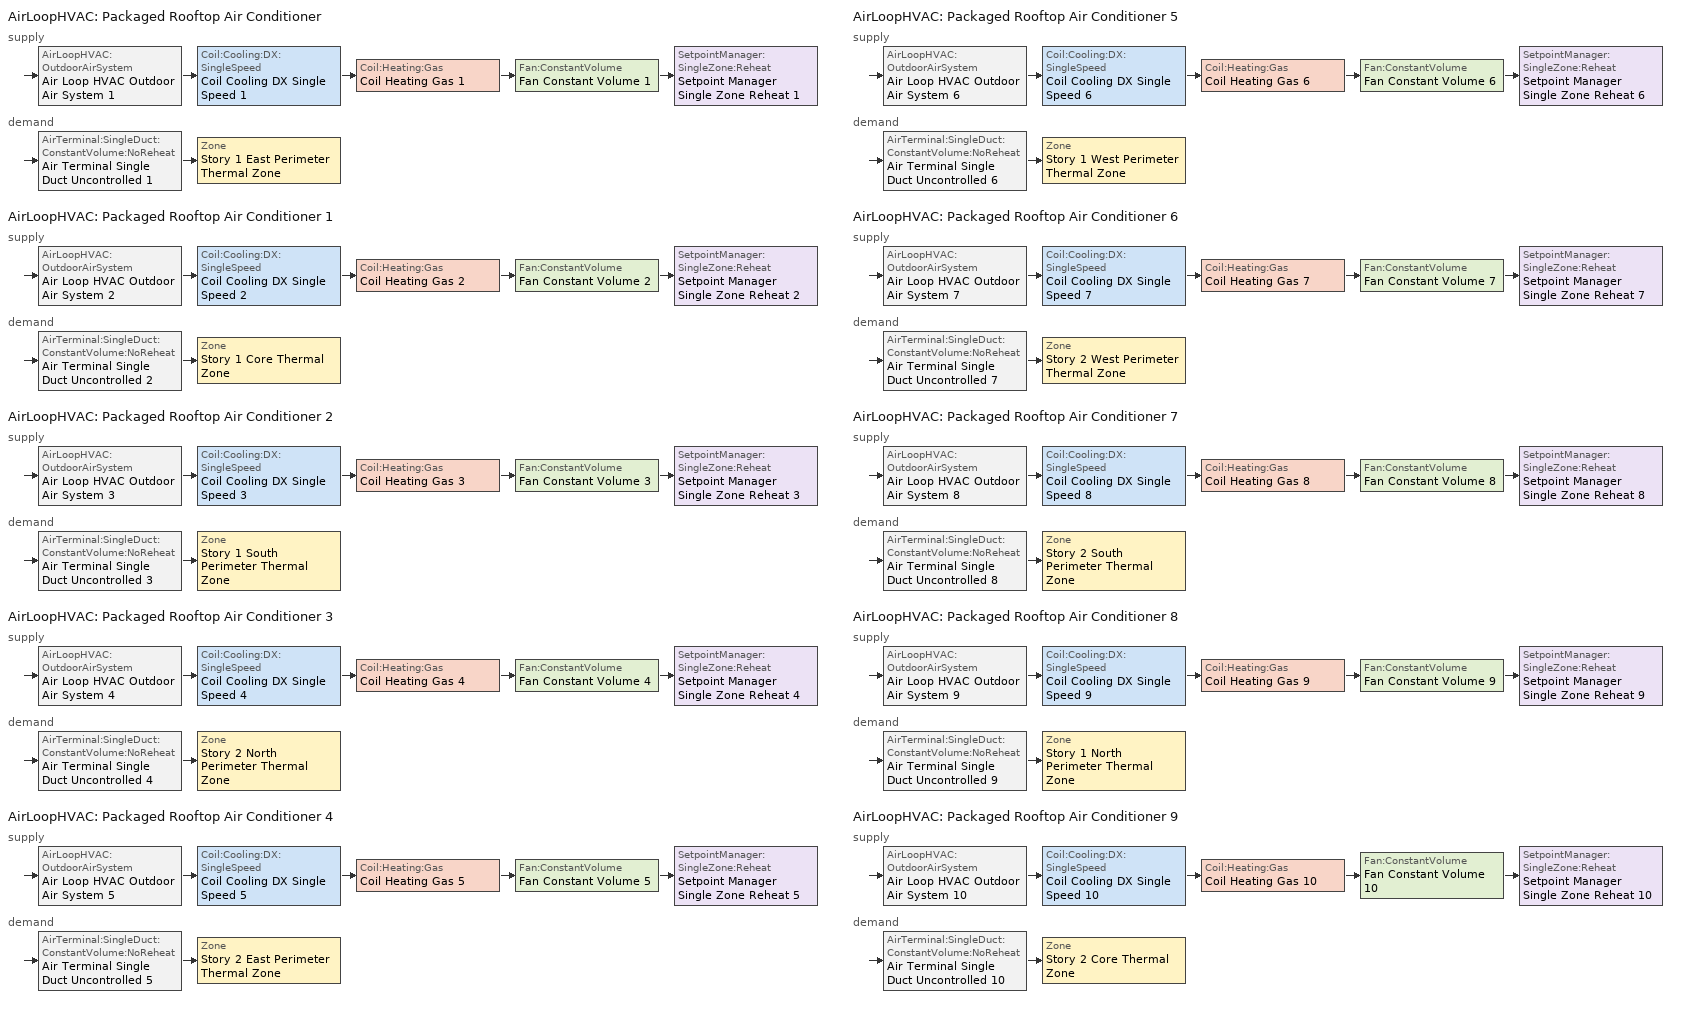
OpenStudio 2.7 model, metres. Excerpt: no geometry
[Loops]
AirLoopHVAC 'Packaged Rooftop Air Conditioner'
 supply: AirLoopHVAC:OutdoorAirSystem 'Air Loop HVAC Outdoor Air System 1' > Coil:Cooling:DX:SingleSpeed 'Coil Cooling DX Single Speed 1' > Coil:Heating:Gas 'Coil Heating Gas 1' > Fan:ConstantVolume 'Fan Constant Volume 1' > SetpointManager:SingleZone:Reheat 'Setpoint Manager Single Zone Reheat 1'
 demand: AirTerminal:SingleDuct:ConstantVolume:NoReheat 'Air Terminal Single Duct Uncontrolled 1' > Zone 'Story 1 East Perimeter Thermal Zone'
AirLoopHVAC 'Packaged Rooftop Air Conditioner 1'
 supply: AirLoopHVAC:OutdoorAirSystem 'Air Loop HVAC Outdoor Air System 2' > Coil:Cooling:DX:SingleSpeed 'Coil Cooling DX Single Speed 2' > Coil:Heating:Gas 'Coil Heating Gas 2' > Fan:ConstantVolume 'Fan Constant Volume 2' > SetpointManager:SingleZone:Reheat 'Setpoint Manager Single Zone Reheat 2'
 demand: AirTerminal:SingleDuct:ConstantVolume:NoReheat 'Air Terminal Single Duct Uncontrolled 2' > Zone 'Story 1 Core Thermal Zone'
AirLoopHVAC 'Packaged Rooftop Air Conditioner 2'
 supply: AirLoopHVAC:OutdoorAirSystem 'Air Loop HVAC Outdoor Air System 3' > Coil:Cooling:DX:SingleSpeed 'Coil Cooling DX Single Speed 3' > Coil:Heating:Gas 'Coil Heating Gas 3' > Fan:ConstantVolume 'Fan Constant Volume 3' > SetpointManager:SingleZone:Reheat 'Setpoint Manager Single Zone Reheat 3'
 demand: AirTerminal:SingleDuct:ConstantVolume:NoReheat 'Air Terminal Single Duct Uncontrolled 3' > Zone 'Story 1 South Perimeter Thermal Zone'
AirLoopHVAC 'Packaged Rooftop Air Conditioner 3'
 supply: AirLoopHVAC:OutdoorAirSystem 'Air Loop HVAC Outdoor Air System 4' > Coil:Cooling:DX:SingleSpeed 'Coil Cooling DX Single Speed 4' > Coil:Heating:Gas 'Coil Heating Gas 4' > Fan:ConstantVolume 'Fan Constant Volume 4' > SetpointManager:SingleZone:Reheat 'Setpoint Manager Single Zone Reheat 4'
 demand: AirTerminal:SingleDuct:ConstantVolume:NoReheat 'Air Terminal Single Duct Uncontrolled 4' > Zone 'Story 2 North Perimeter Thermal Zone'
AirLoopHVAC 'Packaged Rooftop Air Conditioner 4'
 supply: AirLoopHVAC:OutdoorAirSystem 'Air Loop HVAC Outdoor Air System 5' > Coil:Cooling:DX:SingleSpeed 'Coil Cooling DX Single Speed 5' > Coil:Heating:Gas 'Coil Heating Gas 5' > Fan:ConstantVolume 'Fan Constant Volume 5' > SetpointManager:SingleZone:Reheat 'Setpoint Manager Single Zone Reheat 5'
 demand: AirTerminal:SingleDuct:ConstantVolume:NoReheat 'Air Terminal Single Duct Uncontrolled 5' > Zone 'Story 2 East Perimeter Thermal Zone'
AirLoopHVAC 'Packaged Rooftop Air Conditioner 5'
 supply: AirLoopHVAC:OutdoorAirSystem 'Air Loop HVAC Outdoor Air System 6' > Coil:Cooling:DX:SingleSpeed 'Coil Cooling DX Single Speed 6' > Coil:Heating:Gas 'Coil Heating Gas 6' > Fan:ConstantVolume 'Fan Constant Volume 6' > SetpointManager:SingleZone:Reheat 'Setpoint Manager Single Zone Reheat 6'
 demand: AirTerminal:SingleDuct:ConstantVolume:NoReheat 'Air Terminal Single Duct Uncontrolled 6' > Zone 'Story 1 West Perimeter Thermal Zone'
AirLoopHVAC 'Packaged Rooftop Air Conditioner 6'
 supply: AirLoopHVAC:OutdoorAirSystem 'Air Loop HVAC Outdoor Air System 7' > Coil:Cooling:DX:SingleSpeed 'Coil Cooling DX Single Speed 7' > Coil:Heating:Gas 'Coil Heating Gas 7' > Fan:ConstantVolume 'Fan Constant Volume 7' > SetpointManager:SingleZone:Reheat 'Setpoint Manager Single Zone Reheat 7'
 demand: AirTerminal:SingleDuct:ConstantVolume:NoReheat 'Air Terminal Single Duct Uncontrolled 7' > Zone 'Story 2 West Perimeter Thermal Zone'
AirLoopHVAC 'Packaged Rooftop Air Conditioner 7'
 supply: AirLoopHVAC:OutdoorAirSystem 'Air Loop HVAC Outdoor Air System 8' > Coil:Cooling:DX:SingleSpeed 'Coil Cooling DX Single Speed 8' > Coil:Heating:Gas 'Coil Heating Gas 8' > Fan:ConstantVolume 'Fan Constant Volume 8' > SetpointManager:SingleZone:Reheat 'Setpoint Manager Single Zone Reheat 8'
 demand: AirTerminal:SingleDuct:ConstantVolume:NoReheat 'Air Terminal Single Duct Uncontrolled 8' > Zone 'Story 2 South Perimeter Thermal Zone'
AirLoopHVAC 'Packaged Rooftop Air Conditioner 8'
 supply: AirLoopHVAC:OutdoorAirSystem 'Air Loop HVAC Outdoor Air System 9' > Coil:Cooling:DX:SingleSpeed 'Coil Cooling DX Single Speed 9' > Coil:Heating:Gas 'Coil Heating Gas 9' > Fan:ConstantVolume 'Fan Constant Volume 9' > SetpointManager:SingleZone:Reheat 'Setpoint Manager Single Zone Reheat 9'
 demand: AirTerminal:SingleDuct:ConstantVolume:NoReheat 'Air Terminal Single Duct Uncontrolled 9' > Zone 'Story 1 North Perimeter Thermal Zone'
AirLoopHVAC 'Packaged Rooftop Air Conditioner 9'
 supply: AirLoopHVAC:OutdoorAirSystem 'Air Loop HVAC Outdoor Air System 10' > Coil:Cooling:DX:SingleSpeed 'Coil Cooling DX Single Speed 10' > Coil:Heating:Gas 'Coil Heating Gas 10' > Fan:ConstantVolume 'Fan Constant Volume 10' > SetpointManager:SingleZone:Reheat 'Setpoint Manager Single Zone Reheat 10'
 demand: AirTerminal:SingleDuct:ConstantVolume:NoReheat 'Air Terminal Single Duct Uncontrolled 10' > Zone 'Story 2 Core Thermal Zone'
[Sizing:Zone] Zone Cooling Design Supply Air Temperature Input Method=SupplyAirTemperature; Zone Cooling Design Supply Air Temperature {C}=14; Zone Cooling Design Supply Air Temperature Difference {deltaC}=11.11; Zone Heating Design Supply Air Temperature Input Method=SupplyAirTemperature; Zone Heating Design Supply Air Temperature {C}=40; Zone Heating Design Supply Air Temperature Difference {deltaC}=11.11; Zone Cooling Design Supply Air Humidity Ratio {kg-H2O/kg-air}=0.0085; Zone Heating Design Supply Air Humidity Ratio {kg-H2O/kg-air}=0.008; Cooling Design Air Flow Method=DesignDay; Heating Design Air Flow Method=DesignDay; Account for Dedicated Outdoor Air System=No; Dedicated Outdoor Air System Control Strategy=NeutralSupplyAir; Dedicated Outdoor Air Low Setpoint Temperature for Design {C}=autosize; Dedicated Outdoor Air High Setpoint Temperature for Design {C}=autosize
Story 2 Core Thermal Zone; Story 2 South Perimeter Thermal Zone; Story 2 East Perimeter Thermal Zone; Story 2 North Perimeter Thermal Zone; Story 2 West Perimeter Thermal Zone; Story 1 Core Thermal Zone; Story 1 South Perimeter Thermal Zone; Story 1 East Perimeter Thermal Zone; Story 1 North Perimeter Thermal Zone; Story 1 West Perimeter Thermal Zone
[Zone equipment]
Story 2 Core Thermal Zone: Air Terminal Single Duct Uncontrolled 10
Story 2 South Perimeter Thermal Zone: Air Terminal Single Duct Uncontrolled 8
Story 2 East Perimeter Thermal Zone: Air Terminal Single Duct Uncontrolled 5
Story 2 North Perimeter Thermal Zone: Air Terminal Single Duct Uncontrolled 4
Story 2 West Perimeter Thermal Zone: Air Terminal Single Duct Uncontrolled 7
Story 1 Core Thermal Zone: Air Terminal Single Duct Uncontrolled 2
Story 1 South Perimeter Thermal Zone: Air Terminal Single Duct Uncontrolled 3
Story 1 East Perimeter Thermal Zone: Air Terminal Single Duct Uncontrolled 1
Story 1 North Perimeter Thermal Zone: Air Terminal Single Duct Uncontrolled 9
Story 1 West Perimeter Thermal Zone: Air Terminal Single Duct Uncontrolled 6
[AirLoopHVAC] Availability Schedule=Always On Discrete; Design Supply Air Flow Rate {m3/s}=AutoSize
Packaged Rooftop Air Conditioner; Packaged Rooftop Air Conditioner 1; Packaged Rooftop Air Conditioner 2; Packaged Rooftop Air Conditioner 3; Packaged Rooftop Air Conditioner 4; Packaged Rooftop Air Conditioner 5; Packaged Rooftop Air Conditioner 6; Packaged Rooftop Air Conditioner 7; Packaged Rooftop Air Conditioner 8; Packaged Rooftop Air Conditioner 9
[Sizing:System] Type of Load to Size On=Sensible; Design Outdoor Air Flow Rate {m3/s}=Autosize; Central Heating Maximum System Air Flow Ratio=1; Preheat Design Temperature {C}=7; Preheat Design Humidity Ratio {kg-H2O/kg-Air}=0.008; Precool Design Temperature {C}=12.8; Precool Design Humidity Ratio {kg-H2O/kg-Air}=0.008; Central Cooling Design Supply Air Temperature {C}=12.8; Central Heating Design Supply Air Temperature {C}=40; Sizing Option=NonCoincident; 100% Outdoor Air in Cooling=Yes; 100% Outdoor Air in Heating=Yes; Central Cooling Design Supply Air Humidity Ratio {kg-H2O/kg-Air}=0.0085; Central Heating Design Supply Air Humidity Ratio {kg-H2O/kg-Air}=0.008; Cooling Design Air Flow Method=DesignDay; Cooling Design Air Flow Rate {m3/s}=0; Heating Design Air Flow Method=DesignDay; Heating Design Air Flow Rate {m3/s}=0; System Outdoor Air Method=ZoneSum; Zone Maximum Outdoor Air Fraction=1; Cooling Supply Air Flow Rate Per Floor Area {m3/s-m2}=0.00996765; Cooling Fraction of Autosized Cooling Supply Air Flow Rate=1; Cooling Supply Air Flow Rate Per Unit Cooling Capacity {m3/s-W}=3.94755e-05; Heating Supply Air Flow Rate Per Floor Area {m3/s-m2}=0.00996765; Heating Fraction of Autosized Heating Supply Air Flow Rate=1; Heating Fraction of Autosized Cooling Supply Air Flow Rate=1; Heating Supply Air Flow Rate Per Unit Heating Capacity {m3/s-W}=3.15882e-05; Cooling Design Capacity Method=CoolingDesignCapacity; Cooling Design Capacity {W}=autosize; Cooling Design Capacity Per Floor Area {W/m2}=234.7; Fraction of Autosized Cooling Design Capacity=1; Heating Design Capacity Method=HeatingDesignCapacity; Heating Design Capacity {W}=autosize; Heating Design Capacity Per Floor Area {W/m2}=157; Fraction of Autosized Heating Design Capacity=1; Central Cooling Capacity Control Method=OnOff
Packaged Rooftop Air Conditioner; Packaged Rooftop Air Conditioner 1; Packaged Rooftop Air Conditioner 2; Packaged Rooftop Air Conditioner 3; Packaged Rooftop Air Conditioner 4; Packaged Rooftop Air Conditioner 5; Packaged Rooftop Air Conditioner 6; Packaged Rooftop Air Conditioner 7; Packaged Rooftop Air Conditioner 8; Packaged Rooftop Air Conditioner 9
[Fan:ConstantVolume] Availability Schedule=Always On Discrete; Pressure Rise {Pa}=500; Maximum Flow Rate {m3/s}=AutoSize
Fan Constant Volume 1; Fan Constant Volume 2; Fan Constant Volume 3; Fan Constant Volume 4; Fan Constant Volume 5; Fan Constant Volume 6; Fan Constant Volume 7; Fan Constant Volume 8; Fan Constant Volume 9; Fan Constant Volume 10
[Coil:Heating:Gas] Availability Schedule=Always On Discrete; Gas Burner Efficiency=0.8; Nominal Capacity {W}=AutoSize; Parasitic Electric Load {W}=0; Parasitic Gas Load {W}=0
Coil Heating Gas 1; Coil Heating Gas 2; Coil Heating Gas 3; Coil Heating Gas 4; Coil Heating Gas 5; Coil Heating Gas 6; Coil Heating Gas 7; Coil Heating Gas 8; Coil Heating Gas 9; Coil Heating Gas 10
[Coil:Cooling:DX:SingleSpeed] Availability Schedule=Always On Discrete; Rated Total Cooling Capacity {W}=autosize; Rated Sensible Heat Ratio=autosize; Rated COP {W/W}=3; Rated Air Flow Rate {m3/s}=autosize; Rated Evaporator Fan Power Per Volume Flow Rate {W/(m3/s)}=773.3; Condenser Type=AirCooled; Evaporative Condenser Effectiveness=0; Evaporative Condenser Air Flow Rate {m3/s}=Autosize; Evaporative Condenser Pump Rated Power Consumption {W}=Autosize; Crankcase Heater Capacity {W}=0; Maximum Outdoor Dry-Bulb Temperature for Crankcase Heater Operation {C}=0; Basin Heater Capacity {W/K}=0; Basin Heater Setpoint Temperature {C}=10
Name | Total Cooling Capacity Function of Temperature Curve | Total Cooling Capacity Function of Flow Fraction Curve | Energy Input Ratio Function of Temperature Curve | Energy Input Ratio Function of Flow Fraction Curve | Part Load Fraction Correlation Curve
Coil Cooling DX Single Speed 1 | Curve Biquadratic 1 | Curve Quadratic 1 | Curve Biquadratic 2 | Curve Quadratic 2 | Curve Quadratic 3
Coil Cooling DX Single Speed 2 | Curve Biquadratic 3 | Curve Quadratic 4 | Curve Biquadratic 4 | Curve Quadratic 5 | Curve Quadratic 6
Coil Cooling DX Single Speed 3 | Curve Biquadratic 5 | Curve Quadratic 7 | Curve Biquadratic 6 | Curve Quadratic 8 | Curve Quadratic 9
Coil Cooling DX Single Speed 4 | Curve Biquadratic 7 | Curve Quadratic 10 | Curve Biquadratic 8 | Curve Quadratic 11 | Curve Quadratic 12
Coil Cooling DX Single Speed 5 | Curve Biquadratic 9 | Curve Quadratic 13 | Curve Biquadratic 10 | Curve Quadratic 14 | Curve Quadratic 15
Coil Cooling DX Single Speed 6 | Curve Biquadratic 11 | Curve Quadratic 16 | Curve Biquadratic 12 | Curve Quadratic 17 | Curve Quadratic 18
Coil Cooling DX Single Speed 7 | Curve Biquadratic 13 | Curve Quadratic 19 | Curve Biquadratic 14 | Curve Quadratic 20 | Curve Quadratic 21
Coil Cooling DX Single Speed 8 | Curve Biquadratic 15 | Curve Quadratic 22 | Curve Biquadratic 16 | Curve Quadratic 23 | Curve Quadratic 24
Coil Cooling DX Single Speed 9 | Curve Biquadratic 17 | Curve Quadratic 25 | Curve Biquadratic 18 | Curve Quadratic 26 | Curve Quadratic 27
Coil Cooling DX Single Speed 10 | Curve Biquadratic 19 | Curve Quadratic 28 | Curve Biquadratic 20 | Curve Quadratic 29 | Curve Quadratic 30
[SetpointManager:SingleZone:Reheat] Minimum Supply Air Temperature {C}=14; Maximum Supply Air Temperature {C}=40
Name | Control Zone
Setpoint Manager Single Zone Reheat 1 | Story 1 East Perimeter Thermal Zone
Setpoint Manager Single Zone Reheat 2 | Story 1 Core Thermal Zone
Setpoint Manager Single Zone Reheat 3 | Story 1 South Perimeter Thermal Zone
Setpoint Manager Single Zone Reheat 4 | Story 2 North Perimeter Thermal Zone
Setpoint Manager Single Zone Reheat 5 | Story 2 East Perimeter Thermal Zone
Setpoint Manager Single Zone Reheat 6 | Story 1 West Perimeter Thermal Zone
Setpoint Manager Single Zone Reheat 7 | Story 2 West Perimeter Thermal Zone
Setpoint Manager Single Zone Reheat 8 | Story 2 South Perimeter Thermal Zone
Setpoint Manager Single Zone Reheat 9 | Story 1 North Perimeter Thermal Zone
Setpoint Manager Single Zone Reheat 10 | Story 2 Core Thermal Zone
[Controller:OutdoorAir] Minimum Outdoor Air Flow Rate {m3/s}=0; Maximum Outdoor Air Flow Rate {m3/s}=Autosize; Economizer Control Type=NoEconomizer; Economizer Control Action Type=ModulateFlow; Economizer Maximum Limit Dry-Bulb Temperature {C}=28; Economizer Maximum Limit Enthalpy {J/kg}=64000; Economizer Minimum Limit Dry-Bulb Temperature {C}=-100; Lockout Type=NoLockout; Minimum Limit Type=FixedMinimum; High Humidity Control=No; Heat Recovery Bypass Control Type=BypassWhenWithinEconomizerLimits
Name | Controller Mechanical Ventilation
Controller Outdoor Air 1 | Controller Mechanical Ventilation 1
Controller Outdoor Air 2 | Controller Mechanical Ventilation 2
Controller Outdoor Air 3 | Controller Mechanical Ventilation 3
Controller Outdoor Air 4 | Controller Mechanical Ventilation 4
Controller Outdoor Air 5 | Controller Mechanical Ventilation 5
Controller Outdoor Air 6 | Controller Mechanical Ventilation 6
Controller Outdoor Air 7 | Controller Mechanical Ventilation 7
Controller Outdoor Air 8 | Controller Mechanical Ventilation 8
Controller Outdoor Air 9 | Controller Mechanical Ventilation 9
Controller Outdoor Air 10 | Controller Mechanical Ventilation 10
[Controller:MechanicalVentilation] Availability Schedule=Always On Discrete; System Outdoor Air Method=ZoneSum
Controller Mechanical Ventilation 1; Controller Mechanical Ventilation 2; Controller Mechanical Ventilation 3; Controller Mechanical Ventilation 4; Controller Mechanical Ventilation 5; Controller Mechanical Ventilation 6; Controller Mechanical Ventilation 7; Controller Mechanical Ventilation 8; Controller Mechanical Ventilation 9; Controller Mechanical Ventilation 10
[AirLoopHVAC:OutdoorAirSystem]
Name | Controller
Air Loop HVAC Outdoor Air System 1 | Controller Outdoor Air 1
Air Loop HVAC Outdoor Air System 2 | Controller Outdoor Air 2
Air Loop HVAC Outdoor Air System 3 | Controller Outdoor Air 3
Air Loop HVAC Outdoor Air System 4 | Controller Outdoor Air 4
Air Loop HVAC Outdoor Air System 5 | Controller Outdoor Air 5
Air Loop HVAC Outdoor Air System 6 | Controller Outdoor Air 6
Air Loop HVAC Outdoor Air System 7 | Controller Outdoor Air 7
Air Loop HVAC Outdoor Air System 8 | Controller Outdoor Air 8
Air Loop HVAC Outdoor Air System 9 | Controller Outdoor Air 9
Air Loop HVAC Outdoor Air System 10 | Controller Outdoor Air 10
[AirTerminal:SingleDuct:ConstantVolume:NoReheat] Availability Schedule=Always On Discrete; Maximum Air Flow Rate {m3/s}=AutoSize
Air Terminal Single Duct Uncontrolled 1; Air Terminal Single Duct Uncontrolled 2; Air Terminal Single Duct Uncontrolled 3; Air Terminal Single Duct Uncontrolled 4; Air Terminal Single Duct Uncontrolled 5; Air Terminal Single Duct Uncontrolled 6; Air Terminal Single Duct Uncontrolled 7; Air Terminal Single Duct Uncontrolled 8; Air Terminal Single Duct Uncontrolled 9; Air Terminal Single Duct Uncontrolled 10
[EnergyManagementSystem:Sensor]
Name | Output Variable or Output Meter Index Key | Output Variable or Output Meter
Packaged_Rooftop_Air_Conditioner_8_Discharge_Air_Temp_Sensor | Node 100 | System Node Temperature
Packaged_Rooftop_Air_Conditioner_8_Discharge_Air_Pressure_Sensor | Node 100 | System Node Pressure
Packaged_Rooftop_Air_Conditioner_8_Discharge_Air_Humidity_Sensor | Node 100 | System Node Relative Humidity
Packaged_Rooftop_Air_Conditioner_8_Discharge_Air_Flow_Sensor | Node 100 | System Node Mass Flow Rate
Packaged_Rooftop_Air_Conditioner_8_Outside_Air_Damper_Sensor | Packaged Rooftop Air Conditioner 8 | Air System Outdoor Air Flow Fraction
Packaged_Rooftop_Air_Conditioner_6_Discharge_Air_Temp_Sensor | Node 78 | System Node Temperature 5
Packaged_Rooftop_Air_Conditioner_6_Discharge_Air_Pressure_Sensor | Node 78 | System Node Pressure 5
Packaged_Rooftop_Air_Conditioner_6_Discharge_Air_Humidity_Sensor | Node 78 | System Node Relative Humidity 5
Packaged_Rooftop_Air_Conditioner_6_Discharge_Air_Flow_Sensor | Node 78 | System Node Mass Flow Rate 5
Packaged_Rooftop_Air_Conditioner_6_Outside_Air_Damper_Sensor | Packaged Rooftop Air Conditioner 6 | Air System Outdoor Air Flow Fraction 1
Packaged_Rooftop_Air_Conditioner_9_Discharge_Air_Temp_Sensor | Node 111 | System Node Temperature 10
Packaged_Rooftop_Air_Conditioner_9_Discharge_Air_Pressure_Sensor | Node 111 | System Node Pressure 10
Packaged_Rooftop_Air_Conditioner_9_Discharge_Air_Humidity_Sensor | Node 111 | System Node Relative Humidity 10
Packaged_Rooftop_Air_Conditioner_9_Discharge_Air_Flow_Sensor | Node 111 | System Node Mass Flow Rate 10
Packaged_Rooftop_Air_Conditioner_9_Outside_Air_Damper_Sensor | Packaged Rooftop Air Conditioner 9 | Air System Outdoor Air Flow Fraction 2
Packaged_Rooftop_Air_Conditioner_5_Discharge_Air_Temp_Sensor | Node 67 | System Node Temperature 15
Packaged_Rooftop_Air_Conditioner_5_Discharge_Air_Pressure_Sensor | Node 67 | System Node Pressure 15
Packaged_Rooftop_Air_Conditioner_5_Discharge_Air_Humidity_Sensor | Node 67 | System Node Relative Humidity 15
Packaged_Rooftop_Air_Conditioner_5_Discharge_Air_Flow_Sensor | Node 67 | System Node Mass Flow Rate 15
Packaged_Rooftop_Air_Conditioner_5_Outside_Air_Damper_Sensor | Packaged Rooftop Air Conditioner 5 | Air System Outdoor Air Flow Fraction 3
Packaged_Rooftop_Air_Conditioner_7_Discharge_Air_Temp_Sensor | Node 89 | System Node Temperature 20
Packaged_Rooftop_Air_Conditioner_7_Discharge_Air_Pressure_Sensor | Node 89 | System Node Pressure 20
Packaged_Rooftop_Air_Conditioner_7_Discharge_Air_Humidity_Sensor | Node 89 | System Node Relative Humidity 20
Packaged_Rooftop_Air_Conditioner_7_Discharge_Air_Flow_Sensor | Node 89 | System Node Mass Flow Rate 20
Packaged_Rooftop_Air_Conditioner_7_Outside_Air_Damper_Sensor | Packaged Rooftop Air Conditioner 7 | Air System Outdoor Air Flow Fraction 4
Packaged_Rooftop_Air_Conditioner_4_Discharge_Air_Temp_Sensor | Node 56 | System Node Temperature 25
Packaged_Rooftop_Air_Conditioner_4_Discharge_Air_Pressure_Sensor | Node 56 | System Node Pressure 25
Packaged_Rooftop_Air_Conditioner_4_Discharge_Air_Humidity_Sensor | Node 56 | System Node Relative Humidity 25
Packaged_Rooftop_Air_Conditioner_4_Discharge_Air_Flow_Sensor | Node 56 | System Node Mass Flow Rate 25
Packaged_Rooftop_Air_Conditioner_4_Outside_Air_Damper_Sensor | Packaged Rooftop Air Conditioner 4 | Air System Outdoor Air Flow Fraction 5
Packaged_Rooftop_Air_Conditioner_2_Discharge_Air_Temp_Sensor | Node 34 | System Node Temperature 30
Packaged_Rooftop_Air_Conditioner_2_Discharge_Air_Pressure_Sensor | Node 34 | System Node Pressure 30
Packaged_Rooftop_Air_Conditioner_2_Discharge_Air_Humidity_Sensor | Node 34 | System Node Relative Humidity 30
Packaged_Rooftop_Air_Conditioner_2_Discharge_Air_Flow_Sensor | Node 34 | System Node Mass Flow Rate 30
Packaged_Rooftop_Air_Conditioner_2_Outside_Air_Damper_Sensor | Packaged Rooftop Air Conditioner 2 | Air System Outdoor Air Flow Fraction 6
Packaged_Rooftop_Air_Conditioner_1_Discharge_Air_Temp_Sensor | Node 23 | System Node Temperature 35
Packaged_Rooftop_Air_Conditioner_1_Discharge_Air_Pressure_Sensor | Node 23 | System Node Pressure 35
Packaged_Rooftop_Air_Conditioner_1_Discharge_Air_Humidity_Sensor | Node 23 | System Node Relative Humidity 35
Packaged_Rooftop_Air_Conditioner_1_Discharge_Air_Flow_Sensor | Node 23 | System Node Mass Flow Rate 35
Packaged_Rooftop_Air_Conditioner_1_Outside_Air_Damper_Sensor | Packaged Rooftop Air Conditioner 1 | Air System Outdoor Air Flow Fraction 7
Packaged_Rooftop_Air_Conditioner_3_Discharge_Air_Temp_Sensor | Node 45 | System Node Temperature 40
Packaged_Rooftop_Air_Conditioner_3_Discharge_Air_Pressure_Sensor | Node 45 | System Node Pressure 40
Packaged_Rooftop_Air_Conditioner_3_Discharge_Air_Humidity_Sensor | Node 45 | System Node Relative Humidity 40
Packaged_Rooftop_Air_Conditioner_3_Discharge_Air_Flow_Sensor | Node 45 | System Node Mass Flow Rate 40
Packaged_Rooftop_Air_Conditioner_3_Outside_Air_Damper_Sensor | Packaged Rooftop Air Conditioner 3 | Air System Outdoor Air Flow Fraction 8
Packaged_Rooftop_Air_Conditioner_Discharge_Air_Temp_Sensor | Node 12 | System Node Temperature 45
Packaged_Rooftop_Air_Conditioner_Discharge_Air_Pressure_Sensor | Node 12 | System Node Pressure 45
Packaged_Rooftop_Air_Conditioner_Discharge_Air_Humidity_Sensor | Node 12 | System Node Relative Humidity 45
Packaged_Rooftop_Air_Conditioner_Discharge_Air_Flow_Sensor | Node 12 | System Node Mass Flow Rate 45
Packaged_Rooftop_Air_Conditioner_Outside_Air_Damper_Sensor | Packaged Rooftop Air Conditioner | Air System Outdoor Air Flow Fraction 9
[EnergyManagementSystem:Actuator] Actuated Component Type=Outdoor Air Controller; Actuated Component Control Type=Air Mass Flow Rate
Name | Actuated Component
Packaged_Rooftop_Air_Conditioner_8_Outside_Air_Mass_Flow_Rate | Controller Outdoor Air 9
Packaged_Rooftop_Air_Conditioner_6_Outside_Air_Mass_Flow_Rate | Controller Outdoor Air 7
Packaged_Rooftop_Air_Conditioner_9_Outside_Air_Mass_Flow_Rate | Controller Outdoor Air 10
Packaged_Rooftop_Air_Conditioner_5_Outside_Air_Mass_Flow_Rate | Controller Outdoor Air 6
Packaged_Rooftop_Air_Conditioner_7_Outside_Air_Mass_Flow_Rate | Controller Outdoor Air 8
Packaged_Rooftop_Air_Conditioner_4_Outside_Air_Mass_Flow_Rate | Controller Outdoor Air 5
Packaged_Rooftop_Air_Conditioner_2_Outside_Air_Mass_Flow_Rate | Controller Outdoor Air 3
Packaged_Rooftop_Air_Conditioner_1_Outside_Air_Mass_Flow_Rate | Controller Outdoor Air 2
Packaged_Rooftop_Air_Conditioner_3_Outside_Air_Mass_Flow_Rate | Controller Outdoor Air 4
Packaged_Rooftop_Air_Conditioner_Outside_Air_Mass_Flow_Rate | Controller Outdoor Air 1
[Schedule:Constant]
Always On Discrete: Value=1
[Curve:Biquadratic] Minimum Value of x=17; Maximum Value of x=22; Minimum Value of y=13; Maximum Value of y=46
Name | Coefficient1 Constant | Coefficient2 x | Coefficient3 x**2 | Coefficient4 y | Coefficient5 y**2 | Coefficient6 x*y
Curve Biquadratic 1; Curve Biquadratic 3; Curve Biquadratic 5; Curve Biquadratic 7; Curve Biquadratic 9; Curve Biquadratic 11; Curve Biquadratic 13; Curve Biquadratic 15; Curve Biquadratic 17; Curve Biquadratic 19 | 0.942588 | 0.00954335 | 0.00068377 | -0.0110427 | 5.249e-06 | -9.72e-06
Curve Biquadratic 2; Curve Biquadratic 4; Curve Biquadratic 6; Curve Biquadratic 8; Curve Biquadratic 10; Curve Biquadratic 12; Curve Biquadratic 14; Curve Biquadratic 16; Curve Biquadratic 18; Curve Biquadratic 20 | 0.342414 | 0.034885 | -0.0006237 | 0.00497722 | 0.000437951 | -0.000728028
[Curve:Quadratic]
Name | Coefficient1 Constant | Coefficient2 x | Coefficient3 x**2 | Minimum Value of x | Maximum Value of x
Curve Quadratic 1; Curve Quadratic 4; Curve Quadratic 7; Curve Quadratic 10; Curve Quadratic 13; Curve Quadratic 16; Curve Quadratic 19; Curve Quadratic 22; Curve Quadratic 25; Curve Quadratic 28 | 0.8 | 0.2 | 0 | 0.5 | 1.5
Curve Quadratic 2; Curve Quadratic 5; Curve Quadratic 8; Curve Quadratic 11; Curve Quadratic 14; Curve Quadratic 17; Curve Quadratic 20; Curve Quadratic 23; Curve Quadratic 26; Curve Quadratic 29 | 1.1552 | -0.1808 | 0.0256 | 0.5 | 1.5
Curve Quadratic 3; Curve Quadratic 6; Curve Quadratic 9; Curve Quadratic 12; Curve Quadratic 15; Curve Quadratic 18; Curve Quadratic 21; Curve Quadratic 24; Curve Quadratic 27; Curve Quadratic 30 | 0.85 | 0.15 | 0 | 0 | 1
